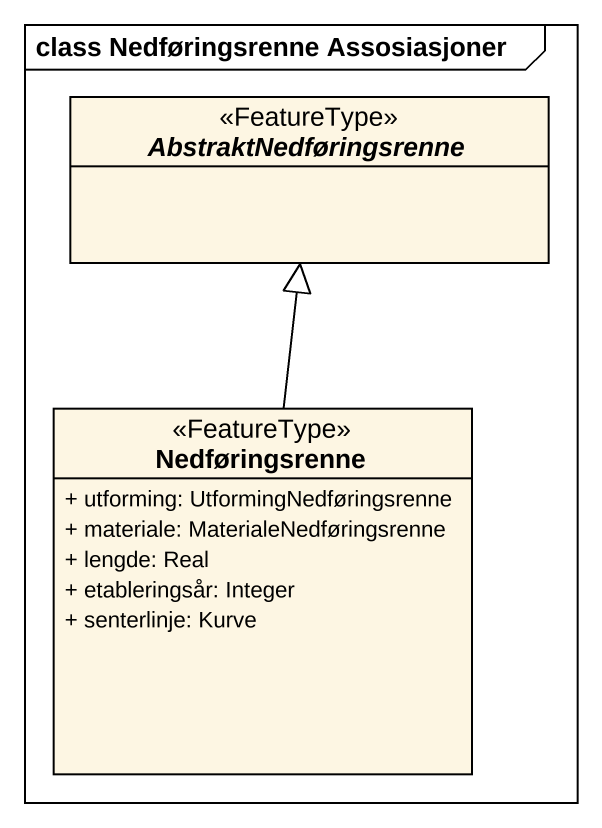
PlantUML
@startuml
mainframe class Nedføringsrenne Assosiasjoner
hide circle
hide empty members
skinparam classAttributeIconSize 0
abstract class AbstraktNedføringsrenne <<FeatureType>>
class Nedføringsrenne <<FeatureType>> {
  + utforming: UtformingNedføringsrenne
  + materiale: MaterialeNedføringsrenne
  + lengde: Real
  + etableringsår: Integer
  + senterlinje: Kurve
}
Nedføringsrenne -up-|> AbstraktNedføringsrenne
@enduml
